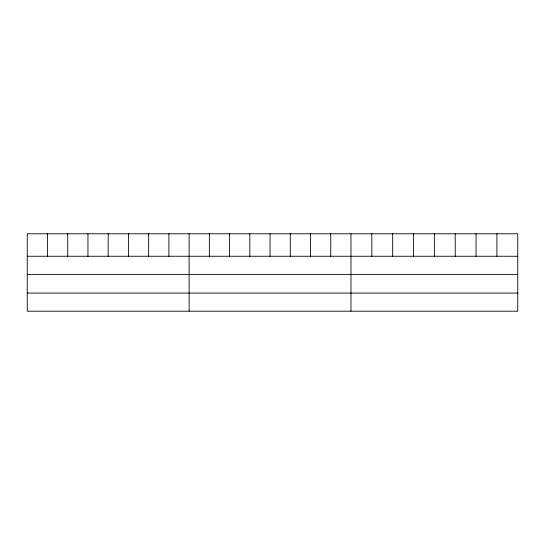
<?xml version="1.0" encoding="UTF-8"?>
<svg xmlns="http://www.w3.org/2000/svg" width="545" height="545" viewBox="0 0 545 545"><rect width="100%" height="100%" fill="white"/><g stroke="black" fill="none" stroke-linecap="round" stroke-linejoin="round"><path stroke-width="0.82" d="M517.75 274.387L517.75 233.798L27.25 233.798L27.25 311.202L517.75 311.202L517.75 274.387L27.25 274.387M27.25 256.259L517.75 256.259M27.25 293.067L517.75 293.067M496.904 233.798L496.904 256.259M476.058 233.798L476.058 256.259M455.211 233.798L455.211 256.259M434.365 233.798L434.365 256.259M413.519 233.798L413.519 256.259M392.673 233.798L392.673 256.259M371.826 233.798L371.826 256.259M350.98 233.798L350.98 311.202M330.747 233.798L330.747 256.259M310.514 233.798L310.514 256.259M290.281 233.798L290.281 256.259M270.048 233.798L270.048 256.259M249.814 233.798L249.814 256.259M229.581 233.798L229.581 256.259M209.348 233.798L209.348 256.259M189.115 233.798L189.115 311.202M168.882 233.798L168.882 256.259M148.649 233.798L148.649 256.259M128.416 233.798L128.416 256.259M108.183 233.798L108.183 256.259M87.949 233.798L87.949 256.259M67.716 233.798L67.716 256.259M47.483 233.798L47.483 256.259"/></g></svg>
